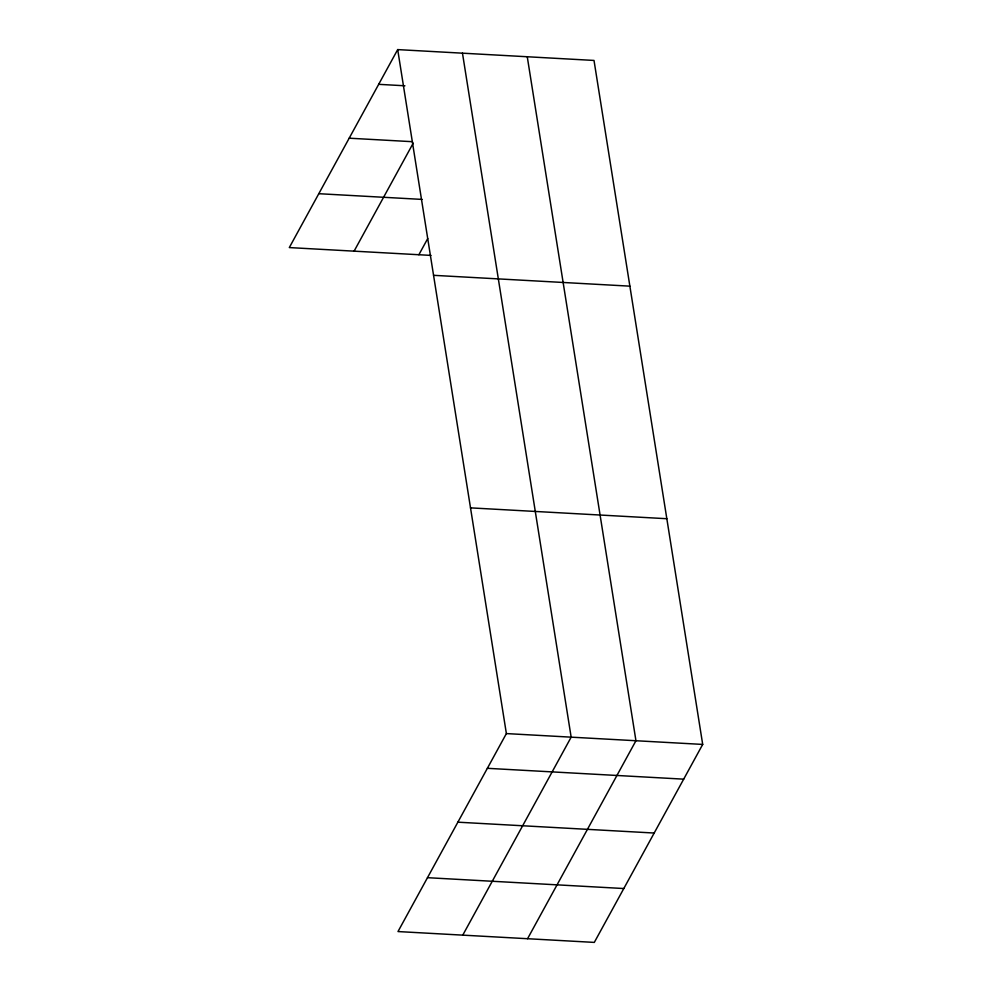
<?xml version="1.0" encoding="UTF-8"?>
<svg xmlns="http://www.w3.org/2000/svg" width="992" height="992" viewBox="0 0 992 992"><rect width="100%" height="100%" fill="white"/><g stroke="black" fill="none" stroke-linecap="round" stroke-linejoin="round"><path stroke-width="1.49" d="M397.693 49.6L506.379 733.584L397.99 931.562L594.307 942.4L702.696 744.422L594.01 60.438L397.693 49.6L289.304 247.578L431.012 255.403M354.094 251.15L413.242 143.096M418.872 254.733L427.726 238.564M462.768 935.134L571.156 737.168L462.47 53.184M527.558 938.717L635.946 740.739L527.26 56.755M378.671 84.332L404.897 85.783M349.184 138.198L412.424 141.695M318.792 193.7L422.146 199.417M433.554 275.317L629.883 286.155M470.506 507.867L666.835 518.717M506.379 733.584L702.696 744.422M487.357 768.316L683.686 779.154M457.87 822.182L654.187 833.032M427.478 877.684L623.807 888.534"/></g></svg>
